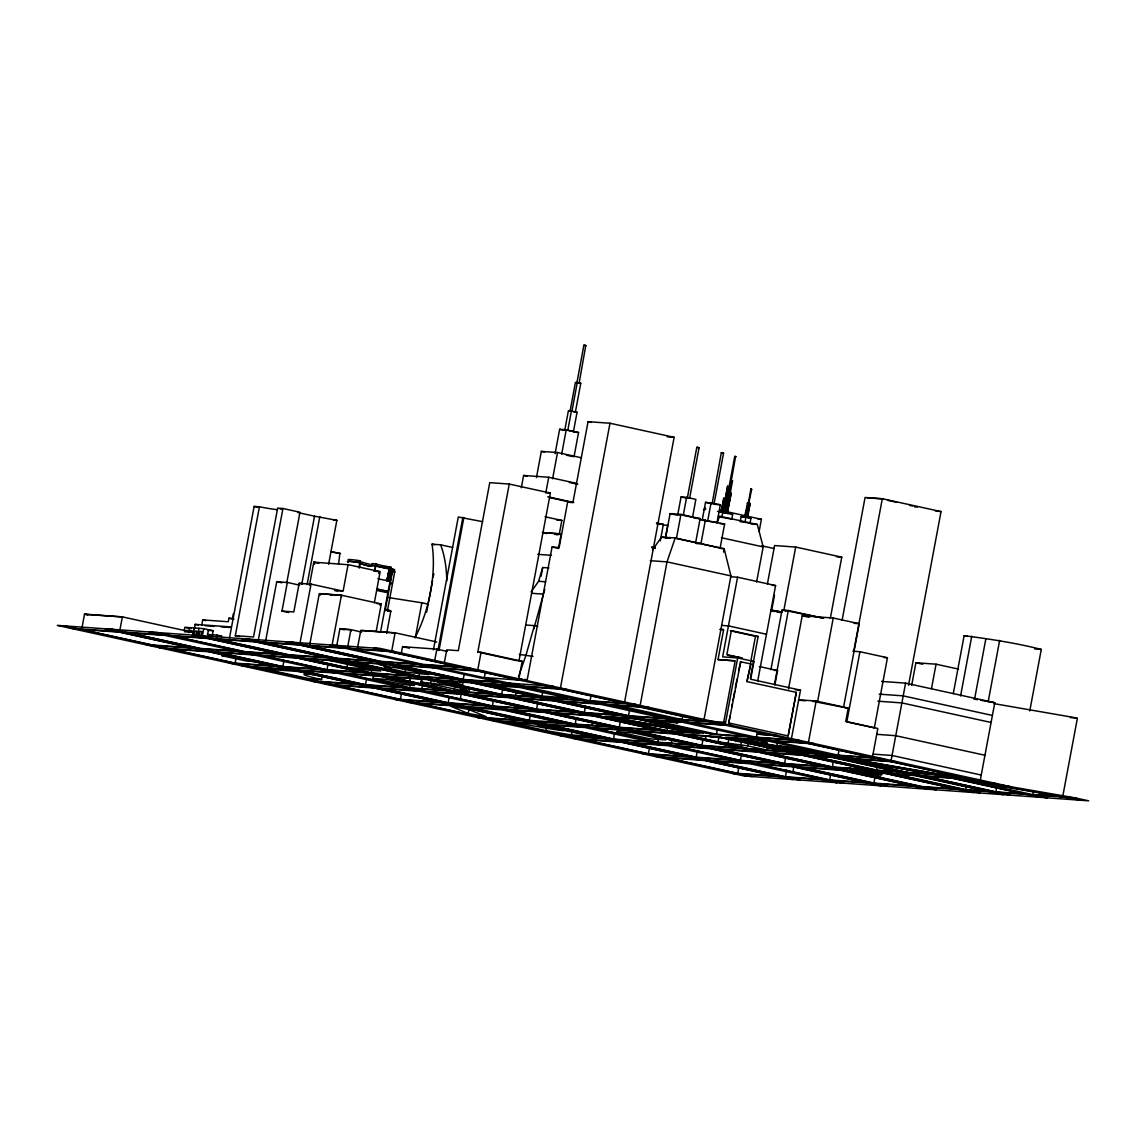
<?xml version="1.0" encoding="UTF-8"?>
<svg xmlns="http://www.w3.org/2000/svg" width="1146" height="1146" viewBox="0 0 1146 1146"><rect width="100%" height="100%" fill="white"/><g stroke="black" fill="none" stroke-linecap="round" stroke-linejoin="round"><path stroke-width="1.5" d="M520.012 680.079L520.141 679.105M520.571 680.538L519.983 679.277L520.814 679.234M520.37 679.75L520.298 679.95M522.261 679.793L522.59 680.695L522.476 679.463M524.066 680.008L524.796 679.521M521.588 678.633L521.086 679.65M521.416 678.604L521.545 679.822M525.527 680.022L525.842 679.377L525.527 680.309M520.227 679.707L520.27 679.449M865.932 772.891L866.004 773.092M81.667 629.455L119.499 632.177L190.265 647.691L152.418 644.983L81.667 629.455L84.518 614.17L122.364 616.877L193.13 632.406L192.528 635.6M119.814 630.472L122.364 616.877M184.191 630.629L184.821 627.292L203.744 628.653L213.17 630.715L212.268 635.486L207.555 634.454L208.457 629.684M188.617 632.635L189.548 627.636M193.029 634.64L194.276 627.979M194.247 629.369L195.178 624.369L231.306 626.962M194.161 636.245L195.135 631.074L197.04 631.202L196.396 634.655M197.757 634.984L199.003 628.323M198.903 636.574L199.862 631.417L201.768 631.546L200.794 636.718M201.682 625.458L202.713 619.914L228.283 621.748L228.942 618.224L233.583 618.568M202.183 636.99L203.744 628.653M216.379 638.551L217.024 635.128L221.737 636.159L218.585 635.944M232.394 618.811L233.369 613.597M229.458 638.193L254.126 506.432L259.426 506.804A21.316 1.261 10.6 0 0 277.576 509.726M239.399 636.445A21.316 1.261 10.6 0 1 235.317 635.686L259.426 506.804M235.088 663.104L272.934 665.826L208.787 651.759L170.94 649.037L235.088 663.104L235.933 658.621M258.294 640.27L282.947 508.495L299.98 512.233L286.944 581.896M265.471 641.875L276.73 581.667L287.646 582.555M288.72 612.551L281.973 611.076L287.331 582.426L299.593 585.176M252.994 654.925L218.685 652.461L282.833 666.528L283.793 661.4M311.34 584.245L299.178 583.271L293.82 611.921L281.973 611.076M301.799 584.116L314.52 516.201L336.852 520.313L328.63 564.233M307.114 584.503L319.82 516.574M309.434 585.391L313.775 562.17L348.384 564.749M314.419 564.319L314.792 562.342M299.765 644.324L311.039 584.131L343.112 591.164L348.069 564.634L380.157 571.668L374.312 602.853M309.664 645.083L319.29 593.628L341.436 595.218L381.303 603.971L376.175 631.403M320.021 595.304L320.307 593.8L341.737 595.347L341.465 596.837M338.557 564.033L339.875 553.375A66.525 3.939 10.6 0 0 330.922 551.541M299.034 671.542L265.671 669.149L309.062 678.661L321.582 679.564L322.212 676.197M327.04 669.694L361.348 672.158L297.201 658.091L262.892 655.627L327.04 669.694L328.014 664.494M332.125 644.954L341.436 595.218M336.752 645.628L339.889 628.868L350.905 629.655L361.678 632.076M369.757 566.239A30.87 1.834 10.6 0 1 359.586 562.715L360.202 560.781L358.913 567.657M359.371 567.943L360.36 562.7A23.207 1.375 10.6 0 0 348.055 561.998M347.768 646.43L350.905 629.655M350.92 631.274L351.206 629.784L340.906 629.039M347.61 664.107L346.966 667.545L369.112 669.135L329.231 660.383M357.351 648.808L360.804 630.372L395.112 632.821L436.712 641.946M374.67 570.794L375.96 563.904L374.67 563.775A21.244 1.261 10.6 0 0 372.206 564.247M374.842 570.952L375.802 565.752A12.119 0.716 10.6 0 0 388.881 568.817M378.767 573.473L379.14 571.496L373.825 571.109M380.014 605.289L380.286 603.799M335.649 673.046L301.355 670.596L365.502 684.663L366.476 679.449M388.122 580.778L390.843 567.227L388.293 580.807L386.947 580.578L389.482 567.012M385.987 580.435L387.104 580.592L389.654 567.026M386.947 580.578L389.884 567.055M306.684 658.721L371.247 672.874L371.877 669.508M380.644 631.518L387.749 593.599M372.923 565.565A21.244 1.261 10.6 0 1 374.312 565.651L392.276 569.361L388.064 591.866L386.302 591.565M390.055 582.612L391.631 574.246M390.442 568.545L392.605 569.032L392.247 570.909L393.637 571.353A15.958 0.945 10.6 0 1 393.508 571.954M385.099 610.775L392.562 570.937A16.359 0.974 10.6 0 1 393.88 572.026M373.023 678.432L387.09 679.435L414.494 685.451L403.406 684.649L373.023 678.432L373.668 675.037M387.491 610.517L394.74 571.754M386.675 633.409L390.858 611.076M384.626 664.952L379.555 664.594L389.038 666.671L388.709 668.39L390.915 668.462L384.297 666.686L384.626 664.952L386.044 665.253M391.66 651.272L395.112 632.821M387.09 679.435L387.72 676.054M384.297 666.686L393.393 667.33L393.708 665.611L396.86 665.84M401.272 653.478L402.547 646.673L436.855 649.137L447.255 651.415M393.393 667.33L402.418 668.849L402.747 667.13L399.796 666.485M388.709 668.39L404.982 671.971L405.312 670.238M400.427 699.361L438.259 702.068L374.112 688.001L336.279 685.294L400.427 699.361L401.63 692.9M415.296 637.792L421.843 602.796L388.379 597.539M409.638 681.283L410.297 677.802M409.709 687.829L444.018 690.279L379.856 676.212L345.562 673.762L409.709 687.829L410.354 684.377M426.627 612.222L432.529 580.721M433.188 577.226L433.833 573.731M418.992 676.283L453.3 678.747L389.139 664.68L354.845 662.216L418.992 676.283L419.622 672.931M420.983 682.099L447.771 685.308L466.221 689.362L460.577 688.947L467.568 690.479L458.701 689.849L420.983 682.099L421.628 678.633M421.27 683.833L422.244 678.618M421.843 688.689L422.487 685.279M433.432 649.839L458.285 517.004L482.624 521.674M430.567 682.787L431.183 679.463M434.62 661.041L436.855 649.137M462.869 517.333L438.016 650.169L439.004 650.384L463.872 517.548M433.732 686.569L434.391 683.088M439.305 684.706L439.935 681.383M444.204 663.462L446.754 649.839L458.314 650.67L489.757 482.652L509.254 484.056L550.366 493.067L518.923 661.084L522.175 661.328L518.665 680.036L484.371 677.573L485.317 672.473M418.319 691.181L384.025 688.717L448.172 702.785L449.074 697.943M453.916 690.995L491.749 693.702L427.601 679.635L389.769 676.928L453.916 690.995L454.547 687.614M433.346 667.846L399.052 665.396L463.199 679.463L464.159 674.349M455.291 684.248L462.583 684.778L463.213 681.354M460.305 698.917L461.265 693.76M468.8 692.055L469.43 688.689M517.204 660.712L477.81 652.074L509.254 484.056M468.213 713.5L451.037 706.366L468.356 709.302L486.262 716.723L468.213 713.5L469.201 708.228M443.258 668.562L477.553 671.026L481.062 652.303L522.175 661.328M521.315 487.766L523.607 475.461L548.719 477.252L576.524 483.354M492.379 705.95L526.673 708.414L462.526 694.347L428.217 691.883L492.379 705.95L493.367 700.679M536.443 477.61L541.342 451.381L557.515 452.541L581.022 457.684M502.621 689.29L501.576 694.433M545.754 493.081L548.719 477.252M555.079 453.687L559.635 429.306L566.239 429.779L578.558 432.486L574.003 456.853M552.601 478.77L557.515 452.541M564.763 430.165L568.387 410.812L571.41 411.027L577.054 412.259L573.43 431.627L567.786 430.38L571.41 411.027M515.413 695.407L516.015 692.141M561.669 454.16L566.239 429.779M576.939 382.635L583.887 345.19L585.792 345.49L579.131 383.036L577.054 382.678M541.07 576.28L542.703 567.514L548.92 567.958M577.283 382.535L571.911 411.228L570.063 411.085L575.435 382.392L577.283 382.535L580.764 383.294L575.392 411.987M524.109 680.294L524.481 679.435M533.764 628.996L544.751 589.545M524.453 680.352L524.424 679.592M526.902 681.455L552.057 547.029L559.133 547.53L567.685 501.819L572.986 502.206L588.056 421.671L609.987 423.246L674.135 437.314L624.369 703.214L590.075 700.75L591.05 695.507M559.219 534.494L561.855 520.442L544.98 516.746M558.589 547.817L561.196 533.893L542.316 532.532M529.294 720.318L560.122 722.524L502.593 709.904L471.765 707.698L529.294 720.318L530.168 715.634M472.009 694.977L536.586 709.116L537.861 702.312M541.915 696.052L567.17 697.857L519.955 687.514L494.714 685.709L541.915 696.052L542.889 690.895M546.04 730.69L510.801 722.954C528.507 724.129 544.88 728.67 563.259 730.589L537.073 724.845L593.241 736.506L571.396 734.944L546.04 730.69L546.699 727.18M526.114 686.769L560.222 689.147L609.987 423.246M571.396 734.944L572.04 731.435M575.034 724.086L609.343 726.535L545.195 712.468L510.887 710.019L575.306 724.172L576.023 718.857M519.969 698.444L584.331 712.54L585.52 706.122M592.196 725.303L592.84 721.865M583.658 727.438L549.349 724.974L613.497 739.041L614.485 733.769M617.637 733.426L618.281 729.959M619.241 727.252L657.088 729.959L592.94 715.892L555.094 713.184L619.241 727.252L620.43 720.934M660.282 540.926L663.376 524.352L656.472 522.834M598.685 704.102L564.376 701.653L628.524 715.72L629.483 710.635M665.425 537.574L667.717 525.326L662.617 524.954M680.939 514.411L676.441 538.477L695.636 542.688L700.134 518.608L680.939 514.411L670.095 513.623L665.597 537.703L670.238 538.033M686.612 497.35L683.245 515.299L692.528 517.333L695.88 499.384L686.612 497.35L681.068 496.949L677.701 514.912L680.48 515.098M687.356 497.951L696.825 447.298L697.914 447.427M688.144 498.037L689.577 498.381L699.074 447.714L696.997 447.37M648.421 753.739L686.268 756.46L622.12 742.393L584.274 739.671L648.421 753.739L649.682 747.063M657.704 742.207L692.012 744.671L627.865 730.604L593.556 728.14L657.704 742.207L658.334 738.841M702.197 520.27L705.549 502.32L720.361 504.741L717.009 522.705L703.572 520.37M705.42 519.768L700.922 543.849L720.118 548.06L724.616 523.98L699.232 519.324M666.986 730.675L693.731 732.595L607.452 717.625L666.986 730.675L667.631 727.266M707.727 520.671L711.093 502.707M712.196 503.438L721.321 452.67L722.109 452.756L723.57 453.085L714.087 503.739M671.384 743.195L672.014 739.815M682.73 716.049L682.071 719.559L618.167 705.535M724.071 498.181L721.092 512.119L723.685 498.095M722.739 512.076L727.696 485.875L723.14 512.162M721.865 516.961L722.84 511.818L732.724 513.981L731.764 519.124L718.341 516.703M724.315 512.563L725.576 512.806L724.229 512.563L734.744 456.423L735.589 456.538L725.561 512.978M726.478 513.15L732.523 480.862L731.735 480.69M727.209 512.921L731.234 492.923L727.309 512.907M723.541 552.1L724.172 548.733L675.209 538.004L661.529 537.016L652.418 550.137M666.327 745.559L632.019 743.095L696.166 757.162L697.413 750.487M741.19 516.517L740.216 521.659L750.043 523.106L751.002 517.963L741.19 516.517L744.542 517.247M720.748 548.49L724.172 548.733L730.919 575.908L703.744 721.106L639.84 707.096L667.001 561.884L675.209 538.004M744.442 517.09L747.65 503.137M638.107 731.334L701.911 745.373L702.87 740.273M734.457 660.884L718.026 659.566L723.656 629.526L720.476 629.297M745.373 517.261L748.023 503.237L747.092 503.065M751.661 489.27L750.902 489.127L751.661 489.27L745.86 517.247L750.888 489.113M745 522.003L745.974 516.86M705.349 739.084L705.993 735.617M747.092 517.319L750.143 503.323L747.636 517.419M757.692 681.182L775.584 585.563L737.566 577.226L722.653 656.859L737.68 657.933L753.982 661.514L750.673 679.234L800.51 690.15L791.227 739.729L756.403 737.222L757.363 732.05M717.453 728.999L716.465 734.214L652.318 720.146L677.658 722.983L674.478 721.736M718.986 736.663L718.012 741.863L747.607 745.845L766.574 750.014L767.233 746.547M759.11 531.586L761.417 519.281L719.874 510.185M737.68 657.933L725.089 725.217L690.264 722.725M746.934 681.598L750.788 663.921L746.934 681.598L796.312 692.356L788.147 735.933L728.77 722.983L730.074 715.978M731.721 707.225L732.366 703.73M733.025 700.22L734.658 691.468M735.317 687.958L736.964 679.206M738.597 670.453L740.76 661.729L728.77 722.983M756.604 581.996L763.164 546.9L757.334 524.467L719.516 516.173L717.238 522.734M728.168 742.594L728.813 739.127M750.601 662.402L755.486 636.302L758.136 636.488L750.329 678.246M767.39 584.03L774.596 545.539L795.696 547.057L841.766 557.157L830.306 618.382M740.832 745.373L741.806 740.158M737.709 773.321L775.541 776.028L704.79 760.514L666.943 757.807L737.709 773.321L738.697 768.049M740.373 760.342L774.682 762.792L710.534 748.725L676.226 746.275L740.373 760.342L741.362 755.071M771.616 610.703L774.51 595.232M747.607 745.845L748.252 742.379M770.886 669.722L782.059 610.044L788.319 610.503L823 618.095M783.907 610.03L795.696 547.057M774.524 684.205L788.319 610.503M774.854 685.05L777.561 670.553L759.383 666.571M773.349 750.501L774.008 747.034M777.504 742.508L776.845 746.017A13.967 0.831 10.6 0 1 787.359 746.977A13.967 0.831 10.6 0 1 803.675 750.659M788.52 688.932L802.214 615.789L833.242 618.009L859.199 623.696L843.556 707.297L812.428 701.237M784.58 763.508L822.427 766.216L758.28 752.148L719.86 749.341L784.58 763.508L785.569 758.237M748.997 763.68L714.689 761.231L785.454 776.744L786.7 770.055M793.863 751.977L813.531 753.38L750.071 742.364L793.863 751.977L794.507 748.51M792.903 771.86L793.863 766.674M773.851 741.061L808.231 743.525L816.181 701.051L848.255 708.085L845.748 721.45L877.822 728.484L872.378 757.592L838.07 755.142L839.03 750M817.599 701.596L833.242 618.009M842.095 620.287L865.072 497.479L882.32 498.711L941.038 511.589L908.534 685.265M829.661 779.91L863.955 782.374L793.204 766.86L758.896 764.396L829.661 779.91L830.621 774.739M853.756 651.343L882.32 498.711M767.963 752.822L832.325 766.932L833.414 761.116M859.93 651.716L846.808 721.865L874.326 727.896L887.448 657.747L859.93 651.716L852.853 651.215M845.576 770.327L874.498 775.312M845.791 770.198L875.315 775.899M846.794 770.871L875.702 775.842M847.51 770.957L880.4 776.959L849.2 771.702M852.123 768.737L878.939 774.195M852.481 768.765L880.672 774.538M854.558 768.909L881.718 774.61L855.962 769.009M881.575 681.412L905.584 683.131L994.785 702.699L980.088 781.214L870.215 762.19L870.788 759.096M873.868 783.076L911.7 785.798L840.935 770.284L803.102 767.562L873.868 783.076L874.842 777.862M876.532 770.098L896.688 771.545L832.54 757.477L812.385 756.031L876.532 770.098L877.177 766.688M878.896 774.667L849.1 768.307L879.211 774.911M880.185 777.088L880.372 776.129M856.592 759.196L890.9 761.66L905.584 683.131M911.672 685.38L915.898 662.746L936.053 664.193L958.5 669.106M933.331 774.166L847.066 759.196L906.586 772.246L907.245 768.765M931.497 688.56L936.053 664.193M953.271 693.688L964.13 635.672C990.029 639.053 1015.829 642.978 1041.284 649.424L1029.767 710.935M960.563 695.994L971.751 636.216M974.587 699.06L985.761 639.296M965.806 789.68L985.975 791.127L915.21 775.598L895.055 774.152L965.806 789.68L966.465 786.199M988.153 701.81L999.67 640.299M995.874 791.829L1023.106 793.777L952.34 778.263L925.109 776.315L995.874 791.829L996.476 788.634M1033.663 790.998L1033.004 794.493L1062.714 796.628L1077.412 718.098L993.754 703.587M862.637 772.261L862.981 772.447M866.29 772.648L865.431 772.347M868.668 773.135L869.083 773.049M537.803 626.375L534.394 625.63L526.071 654.867L518.579 676.498M531.128 591.866L538.591 581.294L542.703 567.514M414.967 637.477L416.886 633.939A81.395 37.517 -77.6 0 0 432.013 544.178L440.594 544.794L452.713 547.459M781.658 757.076L777.747 755.4L780.297 755.73M699.046 447.728L697.986 447.585M711.838 503.323L713.915 503.667M359.586 562.715L357.223 562.256A22.805 1.347 10.6 0 0 348.441 562.07M360.36 562.7L359.973 562.786A30.469 1.805 10.6 0 0 370.029 566.267M865.774 773.006L866.276 773.12M404.982 671.971L428.905 674.65L402.418 668.849M586.007 345.605L583.944 345.218M736.104 456.681L734.772 456.437M745.645 517.19L746.433 517.347M402.747 667.13L393.708 665.611M863.855 775.097L879.627 777.504M835.964 762.448L832.111 760.987L848.67 764.196M331.982 595.304L330.979 595.404M578.902 383.151L580.764 383.294M574.031 412.044L577.054 412.259M667.273 436.827L674.135 437.314M573.616 432.128L578.558 432.486M867.135 497.822L882.95 498.954M914.58 506.876L917.33 507.076M935.451 510.987L941.038 511.589M714.818 504.355L720.361 504.741M546.828 492.809L550.366 493.067M717.554 511.431L722.84 511.818M727.438 513.609L732.724 513.981M747.808 517.734L751.002 517.963M757.95 519.038L761.417 519.281M693.932 518.164L700.134 518.608M750.874 524.009L757.334 524.467M719.975 523.65L724.616 523.98M656.601 523.865L663.376 524.352M556.712 520.083L561.855 520.442M282.947 508.495L277.647 508.108L253.524 636.99L235.317 635.686M696.267 543.118L699.69 543.362M696.267 543.519L699.375 543.734M542.903 532.675L561.511 534.007M554.879 534.322L557.987 534.537M333.457 520.069L336.852 520.313M836.494 556.77L841.766 557.157M650.341 560.695L667.001 561.884L730.919 575.908M537.76 554.335L551.498 555.323M730.962 576.753L737.566 577.226M772.289 585.334L775.584 585.563M538.591 581.294L545.639 581.796M784.437 610.317L823.53 618.267M531.816 593.299L543.161 594.115M854.028 623.324L859.199 623.696M335.721 590.534L342.095 590.992M334.646 590.548L338.027 590.792M721.851 625.43L728.455 625.902L766.473 634.239M1034.666 648.951L1041.284 649.424M376.991 603.555L381.303 603.971M719.874 629.398L723.054 629.627M525.699 625.014L534.394 625.63M883.91 657.503L887.448 657.747M361.821 630.544L395.413 632.95M750.644 661.271L753.982 661.514M718.026 659.566L735.188 660.798L723.713 722.095L724.702 722.309L707.225 721.049M85.506 614.342L122.665 616.992M205.191 625.716L213.944 626.332M220.963 626.833L229.73 627.464M774.137 670.31L777.561 670.553M207.999 630.357L213.17 630.715M185.681 630.4L187.572 630.529M190.408 630.73L192.299 630.873M519.339 654.395L533.062 656.4M477.81 652.074L481.062 652.303M184.52 631.79L192.141 632.234M207.555 634.454L217.024 635.128M58.818 625.63L64.835 626.06M106.564 629.054L112.58 629.483M194.978 635.385L200.994 635.815M242.723 638.809L248.739 639.239M286.93 641.975L292.946 642.405M375.344 648.321L381.36 648.751M70.064 628.094L76.08 628.524M117.809 631.518L123.825 631.947M206.223 637.849L212.239 638.279M253.968 641.273L259.97 641.703M298.175 644.453L304.177 644.883M386.589 650.785L392.591 651.215M70.522 628.266L394.124 651.472M163.706 635.342L129.398 632.879L200.163 648.407L234.472 650.856M344.072 648.278L309.764 645.814L380.529 661.328L414.838 663.792M353.971 648.98L388.279 651.444L459.045 666.958L424.736 664.494M879.197 694.147L903.206 695.866L992.393 715.433M795.252 689.777L800.51 690.15M336.193 658.191L371.132 660.698L299.865 645.098L265.557 642.648L336.408 658.234M146.573 644.954L470.175 668.147M148.106 645.212L154.108 645.642M195.851 648.622L201.854 649.066M284.265 654.968L290.267 655.397M331.996 658.391L338.013 658.821M376.203 661.557L382.22 661.987M464.617 667.903L470.634 668.333M796.312 692.356L788.147 735.933M159.351 647.676L165.353 648.106M207.082 651.1L213.099 651.53M295.496 657.432L301.513 657.861M343.241 660.855L349.258 661.285M387.448 664.021L393.465 664.451M475.862 670.367L481.879 670.797M159.81 647.848L483.397 671.055M307.099 658.807L344.932 661.514L409.093 675.581L371.247 672.874M877.879 701.194L901.888 702.913L991.075 722.467M228.856 656.157L221.78 655.641L246.161 660.998L253.237 661.5M1070.421 717.597L1075.664 717.969M799.02 699.819L816.181 701.051M798.633 700.249L805.538 700.736M353.899 669.063L380.73 670.983L333.93 660.726M282.833 666.528L317.141 668.992M463.199 679.463L497.507 681.913M229.243 663.076L552.845 686.282M230.776 663.333L236.778 663.763M278.507 666.757L284.523 667.187M366.921 673.089L372.937 673.519M414.666 676.512L420.682 676.942M458.873 679.693L464.889 680.122M547.287 686.024L553.303 686.454M844.817 707.841L848.255 708.085M242.007 665.797L248.023 666.227M289.752 669.221L295.768 669.651M378.166 675.553L384.182 675.997M425.911 678.976L431.927 679.42M470.118 682.157L476.134 682.586M558.532 688.488L564.548 688.918M242.479 665.984L566.067 689.176M437.514 680.352L471.808 682.815L535.956 696.883L501.662 694.419L437.428 680.352M516.015 685.981L481.134 683.417L545.868 697.585L580.163 700.048M268.794 670.496L273.264 670.811M365.502 684.663L399.811 687.113M311.913 681.211L635.514 704.403M313.431 681.455L319.448 681.899M361.176 684.878L367.193 685.308M449.59 691.224L455.607 691.654M497.335 694.648L503.352 695.078M541.542 697.814L547.559 698.243M629.956 704.145L635.973 704.589M324.676 683.933L330.693 684.363M372.421 687.342L378.438 687.786M460.835 693.688L466.852 694.118M508.58 697.112L514.597 697.542M552.787 700.278L558.804 700.707M641.201 706.624L647.218 707.053M325.135 684.105L648.736 707.311M520.169 698.473L554.478 700.937L618.625 715.004L584.331 712.54M608.583 704.819L642.892 707.283L707.039 721.35L672.344 718.857M448.172 702.785L482.466 705.248M536.586 709.116L574.418 711.838L510.271 697.771L472.166 695.035M628.524 715.72L662.832 718.17M394.582 699.332L718.17 722.524M396.101 699.59L402.117 700.02M443.846 703.014L449.862 703.443M532.26 709.345L538.276 709.775M580.005 712.769L586.021 713.199M624.212 715.935L630.228 716.379M712.626 722.281L718.642 722.711M876.891 734.342L895.757 735.703L984.944 755.257M407.346 702.054L413.362 702.484M455.091 705.478L461.107 705.907M543.505 711.809L549.521 712.239M591.25 715.233L597.252 715.663M635.457 718.413L641.459 718.843M723.871 724.745L729.873 725.174M407.804 702.24L598.785 715.921L699.418 733.383L477.252 717.468M731.406 725.432L604.873 716.365L703.243 733.354L285.411 641.731M681.354 722.238L647.046 719.774L711.193 733.841L745.502 736.305M776.616 735.503L757.377 734.113L775.856 735.589M800.839 740.66L712.425 734.314L292.474 642.233M478.77 717.711L484.787 718.141M526.515 721.135L532.532 721.565M614.929 727.481L620.946 727.911M662.675 730.904L668.677 731.334M795.295 740.402L801.298 740.832M490.015 720.175L718.585 736.72L973.198 792.545M814.075 743.553L725.662 737.222L825.478 754.627L883.509 758.781M637.763 731.306L675.61 734.027L739.757 748.094L701.911 745.373M764.024 740.359L730.217 737.938L828.171 754.426M739.657 741.548L737.881 741.419A13.637 0.802 10.6 0 0 721.88 737.995A13.637 0.802 10.6 0 0 712.511 737.15L709.202 736.434M873.18 754.125L892.046 755.486L981.248 775.04M613.497 739.041L647.805 741.505M749.656 748.796L783.964 751.26L719.817 737.193L685.509 734.729L749.584 748.811M559.921 735.589L819.218 754.183M561.44 735.847L567.456 736.276M609.185 739.27L615.187 739.7M697.599 745.602L703.601 746.032M745.344 749.026L751.346 749.455M789.551 752.191L795.553 752.621M819.605 754.355L836.251 757.205M877.965 758.537L883.967 758.967M572.685 738.311L838.385 757.506L1010.328 795.209M896.731 761.689L844.702 757.95L847.109 758.38L329.618 644.897M768.178 752.865L802.487 755.314L866.634 769.381L832.325 766.932M696.166 757.162L730.475 759.626M906.586 772.246L935.236 774.309M642.577 753.71L939.018 774.968M644.109 753.968L650.111 754.397M691.855 757.391L697.857 757.821M780.268 763.737L786.271 764.167M827.999 767.161L834.016 767.591M872.206 770.327L878.223 770.757M902.274 772.476L908.291 772.905M655.354 756.432L958.185 778.292L1047.458 797.874M881.761 774.395L881.718 774.61M996.246 783.592L988.712 782.904L373.825 648.063M785.454 776.744L819.748 779.208M731.864 773.292L1075.478 797.931L1088.7 800.825L744.628 776.014M733.383 773.55L739.399 773.98M781.128 776.974L787.144 777.403M869.542 783.305L875.558 783.735M917.287 786.729L923.304 787.159M961.494 789.909L967.511 790.339M991.548 792.058L997.564 792.488M1069.92 797.673L1075.936 798.103M732.48 480.862L731.678 480.718M340.534 553.504L339.832 553.403A48.676 2.894 10.6 0 1 331.108 552M389.296 568.889L390.313 569.075M390.07 569.032L392.276 569.361M360.202 560.781L357.566 560.38A22.805 1.347 10.6 0 0 348.785 560.193M555.395 534.022L558.374 534.595M546.871 533.492L545.697 533.463M771.315 610.933L774.725 611.52M776.974 611.964L780.426 612.566M387.104 580.592L386.689 580.521A12.119 0.716 10.6 0 1 377.836 578.73M387.348 580.635L388.293 580.807M384.569 591.264L386.374 591.594M973.856 699.074L977.337 699.676M980.833 700.278L994.785 702.699M869.771 762.305L1075.478 797.931M956.051 777.991L939.405 775.14L950.65 777.604M966.866 779.982L1062.714 796.628M379.097 589.488L377.063 589.116L383.022 590.29M376.862 590.391L386.732 592.554M462.583 684.778L453.358 682.744L452.083 682.242L456.953 682.586L451.266 681.34M577.971 382.75L579.088 383.008M722.395 452.799L723.513 453.057M722.481 452.957L721.321 452.67M556.77 534.552L555.008 534.179M379.24 590.262L381.045 590.605M274.438 671.069L265.671 669.149M880.672 770.785L893.708 773.665M588.056 421.671L591.365 422.401M887.978 500.415L896.63 502.32M909.623 505.386L912.703 506.059M559.635 429.306L564.262 430.323M566.296 455.163L572.456 456.523M541.342 451.381L544.708 452.111M681.068 496.949L685.709 497.966M705.549 502.32L711.738 503.667M720.848 512.162L724.143 512.878M569.39 482.452L577.785 484.285M523.607 475.461L527.088 476.22M670.095 513.623L677.071 515.156M547.817 496.777L573.774 502.478M550.309 497.751L572.9 502.693M567.685 501.819L570.995 502.55M761.846 545.854L773.922 548.504M721.378 537.732L763.164 546.9M661.529 537.016L666.771 538.176M651.788 546.8L655.254 547.559M651.816 547.688L655.268 548.447M964.13 635.672L967.611 636.445M552.057 547.029L558.675 548.476M802.214 615.789L809.133 617.307M771.057 610.245L779.495 612.093M297.974 512.577L314.52 516.201M432.013 544.178L434.835 544.808M254.126 506.432L257.535 507.177M915.898 662.746L922.802 664.25M758.136 636.488L731.363 630.615L726.851 654.667L742.164 658.019L727.61 655.211M730.374 630.787L755.486 636.302M313.775 562.17L318.832 563.288M740.23 661.686L750.788 663.921M421.843 602.796L428.461 604.243M299.178 583.271L302.558 584.016M276.73 581.667L281.801 582.784M339.889 628.868L344.373 629.799M402.547 646.673L409.48 648.192M1081.623 800.323L741.405 740.674L980.274 793.061M1011.359 786.829L380.887 648.564L57.3 625.372L745.086 776.2M477.553 671.026L518.665 680.036M560.222 689.147L624.369 703.214M808.231 743.525L872.378 757.592M890.9 761.66L980.088 781.214M228.942 618.224L233.841 619.298M1045.94 797.616L1028.693 794.722L1039.923 797.186M937.886 774.882L1040.396 797.358M336.68 645.399L870.215 762.19M768.336 740.13L751.088 737.236L762.334 739.7M851.005 758.265L833.758 755.372L844.989 757.835M818.086 754.097L1003.251 794.708M202.713 619.914L205.979 620.645M195.178 624.369L198.487 625.086M248.267 639.067L936.067 789.88M241.204 638.551L928.991 789.379M186.397 627.65L191.096 628.681M200.536 635.643L888.322 786.457M193.459 635.128L881.245 785.955M84.518 614.17L87.97 614.929M156.329 632.477L844.115 783.291M587.97 727.209L570.722 724.315L581.967 726.779M670.639 745.33L653.392 742.436L664.637 744.9M753.309 763.465L736.061 760.557L747.292 763.035M842.597 783.033L825.335 780.14L836.58 782.603M149.252 631.962L837.038 782.79M112.122 629.297L799.908 780.125M105.045 628.796L792.831 779.624M64.377 625.874L752.163 776.702M382.879 590.276L384.712 590.677M384.698 609.242L385.844 609.529A15.356 0.917 10.6 0 1 387.42 610.961M384.526 590.663L386.13 591.035M385.901 591.007L387.219 591.336M392.605 569.032L393.995 569.476A15.958 0.945 10.6 0 1 392.362 569.992M386.961 591.307L387.635 591.551M911.328 778.979L905.598 776.687M375.96 563.904L376.16 564.004A12.119 0.716 10.6 0 0 389.225 566.941L391.058 567.27L388.222 566.84A14.397 0.86 10.6 0 0 384.512 566.74M321.582 679.564A36.815 2.177 10.6 0 1 312.915 674.593M757.75 739.915A18.322 1.089 10.6 0 1 765.141 742.794A18.322 1.089 10.6 0 1 740.76 738.697M781.701 611.95A18.322 1.089 10.6 0 1 771.014 610.059M782.059 610.044A18.322 1.089 10.6 0 1 785.884 610.933M782.045 612.05A19.095 1.132 10.6 0 1 770.9 610.087M703.658 509.626A15.614 0.931 10.6 0 1 705.664 509.426M705.621 508.409A13.623 0.802 10.6 0 1 705.005 507.922M440.594 544.794A94.746 43.677 -77.6 0 1 446.825 581.051M384.827 609.199A16.345 0.974 10.6 0 1 388.236 611.147M371.476 566.052A21.645 1.289 10.6 0 1 375.802 565.752M370.115 564.362A30.87 1.834 10.6 0 1 359.93 560.838M391.445 583.056A15.958 0.945 10.6 0 1 391.316 583.658M371.863 566.11A21.244 1.261 10.6 0 1 371.963 565.565M279.896 508.738A21.316 1.261 10.6 0 1 281.443 509.268M853.14 769.081L853.813 769.338L853.14 769.081M874.498 773.879L875.157 774.137L874.498 773.879M877.564 774.094L878.223 774.352L877.564 774.094M878.581 774.166L879.254 774.438L878.581 774.166M744.499 517.09L745.33 517.247L744.571 517.104M156.787 632.649L150.771 632.22L168.032 635.113L156.787 632.649M337.153 645.585L331.137 645.155L348.384 648.049L337.153 645.585M207.913 638.508L173.605 636.059L244.37 651.573L278.679 654.037L207.913 638.508M255.658 641.932L217.812 639.224L288.577 654.738L326.424 657.446L255.658 641.932M246.061 652.232L240.058 651.802L257.306 654.695L246.061 652.232M426.427 665.153L420.41 664.723L437.672 667.631L426.427 665.153M328.73 670.353L322.714 669.923L339.975 672.817L328.73 670.353M509.096 683.288L503.08 682.858L520.341 685.752L509.096 683.288M291.442 669.88L253.61 667.173L317.757 681.24L355.604 683.947L291.442 669.88M411.4 688.488L405.383 688.058L422.645 690.952L411.4 688.488M591.766 701.409L585.749 700.98L603.011 703.873L591.766 701.409M494.069 706.609L488.053 706.18L505.314 709.073L494.069 706.609M674.435 719.545L668.419 719.115L685.666 722.009L674.435 719.545M456.781 706.137L418.935 703.415L483.096 717.482L520.929 720.204L456.781 706.137M637.147 719.072L610.617 717.167L694.705 731.692L637.147 719.072M539.451 724.258L501.604 721.55L565.752 735.617L603.598 738.325L539.451 724.258M632.936 732.738L616.734 731.578L649.61 738.783L665.812 739.944L632.936 732.738M885.142 773.45L850.848 770.986L921.599 786.5L955.907 788.964L885.142 773.45M872.006 774.037L867.651 773.335L873.137 774.41L872.006 774.037"/></g></svg>
